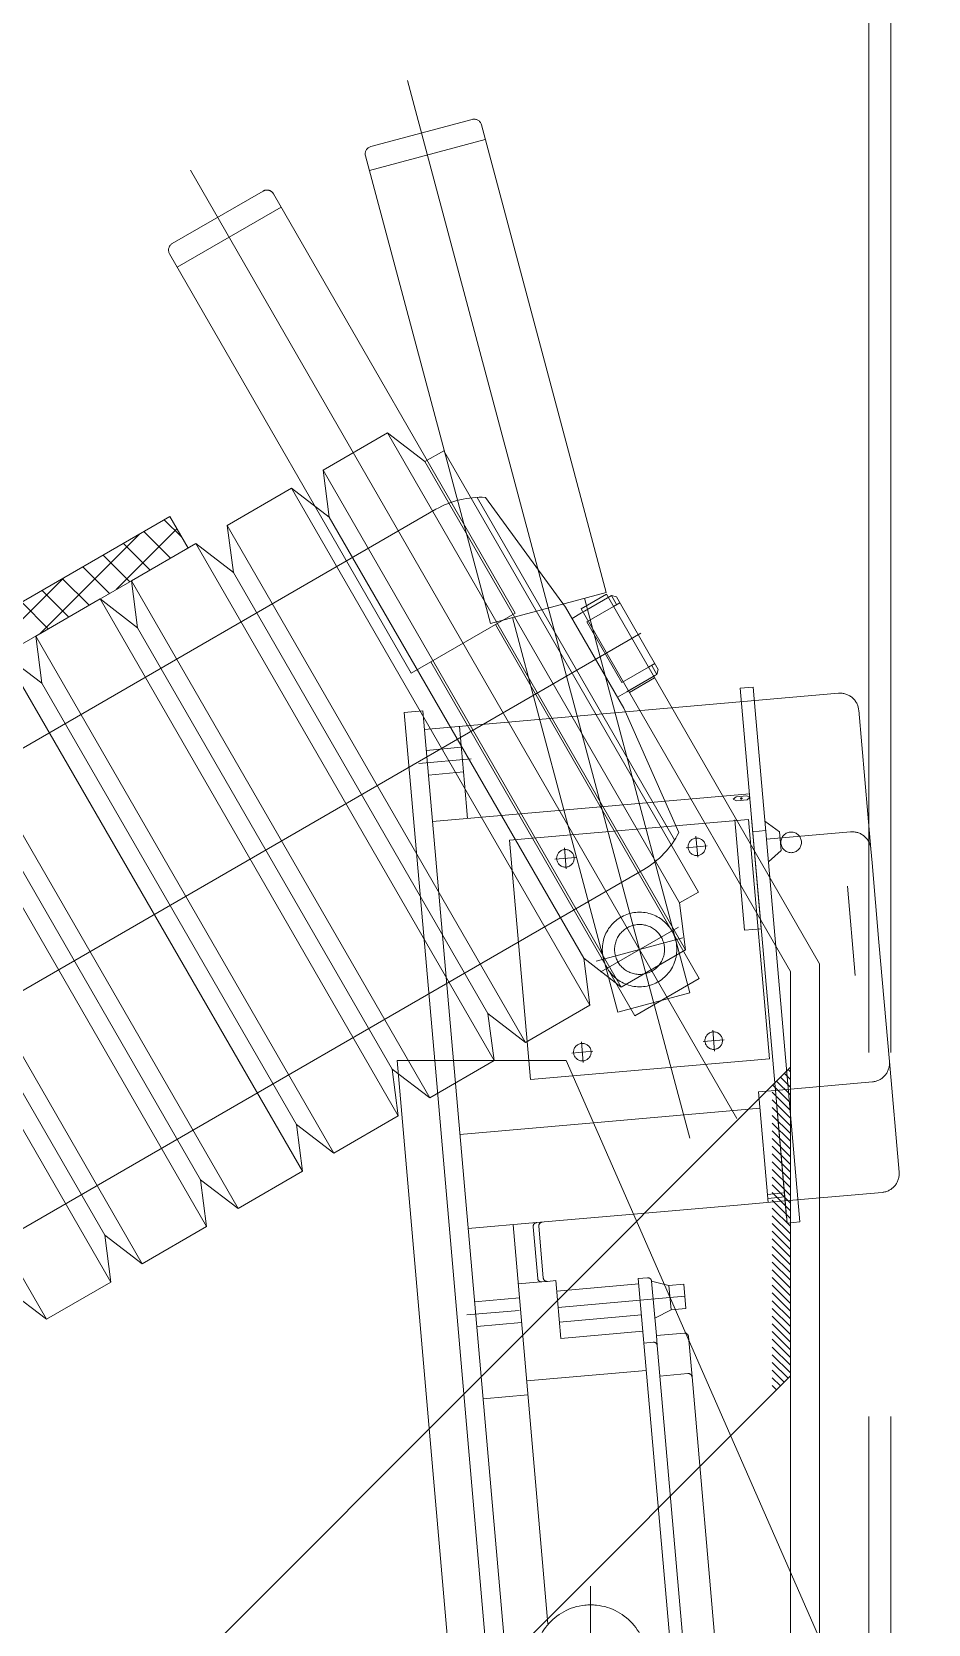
# Model space of a CAD drawing. Header units: inches. Extents: x 0 to 157513, y -28488 to 35640.
# Drawn here: x 81533 to 82026, y 21406 to 22281 of the extents above; entities that cross this region are included whole.
import ezdxf

# ---------------------------------------------------------------- set-up
doc = ezdxf.new("R2010")
doc.units = ezdxf.units.IN
doc.header["$LTSCALE"] = 400
doc.header["$MEASUREMENT"] = 0
doc.linetypes.add('PHANTOM', pattern=[2.5, 1.25, -0.25, 0.25, -0.25, 0.25, -0.25])
doc.layers.add('BF STR', color=8, linetype='PHANTOM', lineweight=5)

# ---------------------------------------------------------------- blocks, each defined once
blk = doc.blocks.new('convcs611bc3')
at = {"layer": 'BF STR'}
for p, q in [((-30993.82, 66527.84, 276.55), (-30993.82, 65647.55, -4329.99)), ((-30993.82, 66527.84, 338.6), (-30993.82, 65637.64, -1663.4)), ((-30987.82, 66527.84, 338.6), (-30987.82, 65637.64, -1663.4)), ((-31043.03, 66004.35, -910.92), (-31120.7, 66294.92, -910.92)), ((-31130.79, 66276.77, -910.92), (-31102.9, 66284.22, -910.92)), ((-31100.37, 66282.76, -910.92), (-31066.02, 66154.24, -910.92)), ((-31131.17, 66270.17, -910.92), (-31099.29, 66278.69, -910.92)), ((-31132.25, 66274.24, -910.92), (-31097.9, 66145.72, -910.92)), ((-31030.1, 66009.7, -910.92), (-31180.33, 66270.27, -910.92)), ((-31185.37, 66250.12, -910.92), (-31160.36, 66264.54, -910.92)), ((-31157.54, 66263.78, -910.92), (-31091.1, 66148.53, -910.92)), ((-31184.03, 66243.65, -910.92), (-31155.44, 66260.13, -910.92)), ((-31186.13, 66247.3, -910.92), (-31119.69, 66132.05, -910.92)), ((-31126.22, 66198.07, -1665.06), (-31143.9, 66187.86, -1665.06)), ((-31044.22, 66056.04, -1665.06), (-31126.22, 66198.07, -1665.06)), ((-31126.22, 66198.07, -1665.06), (-31115.89, 66190.18, -1665.06)), ((-31115.89, 66190.18, -1665.06), (-31110.69, 66193.18, -1665.06)), ((-31110.69, 66193.18, -1665.06), (-31040.69, 66071.93, -1665.06)), ((-31061.9, 66045.83, -1665.06), (-31143.9, 66187.86, -1665.06)), ((-31143.9, 66187.86, -1665.06), (-31142.23, 66174.97, -1665.06)), ((-31045.89, 66068.93, -1665.06), (-31115.89, 66190.18, -1665.06)), ((-31152.56, 66182.86, -1665.06), (-31170.24, 66172.65, -1665.06)), ((-31070.56, 66040.83, -1665.06), (-31152.56, 66182.86, -1665.06)), ((-31152.56, 66182.86, -1665.06), (-31142.23, 66174.97, -1665.06)), ((-31101.56, 66180.36, -1665.06), (-31047.23, 66086.25, -1665.06)), ((-31099.25, 66180.35, -1665.06), (-31077.2, 66150.16, -1665.06)), ((-31450.07, 66022.64, -1665.06), (-31186.04, 66175.08, -1665.06)), ((-31422.17, 65998.51, -1665.06), (-31112.86, 66177.09, -1665.06)), ((-31186.04, 66175.08, -1665.06), (-31181.04, 66166.42, -1665.06)), ((-31072.23, 66053.73, -1665.06), (-31142.23, 66174.97, -1665.06)), ((-31221.68, 66142.96, -1665.06), (-31194.35, 66170.28, -1665.06)), ((-31200.76, 66155.03, -1665.06), (-31184.09, 66171.71, -1665.06)), ((-31185.84, 66163.65, -1665.06), (-31193.16, 66170.97, -1665.06)), ((-31182.76, 66169.4, -1665.06), (-31187.56, 66174.2, -1665.06)), ((-31088.24, 66030.63, -1665.06), (-31170.24, 66172.65, -1665.06)), ((-31170.24, 66172.65, -1665.06), (-31168.57, 66159.76, -1665.06)), ((-31088.24, 66030.63, -1665.06), (-31170.24, 66172.65, -1665.06)), ((-31181.04, 66166.42, -1665.06), (-31447.39, 66012.64, -1665.06)), ((-31191.45, 66160.41, -1665.06), (-31198.77, 66167.73, -1665.06)), ((-31178.9, 66167.65, -1665.06), (-31196.58, 66157.45, -1665.06)), ((-31178.9, 66167.65, -1665.06), (-31168.57, 66159.76, -1665.06)), ((-31096.9, 66025.63, -1665.06), (-31178.9, 66167.65, -1665.06)), ((-31202.65, 66153.94, -1665.06), (-31209.98, 66161.26, -1665.06)), ((-31197.05, 66157.18, -1665.06), (-31204.37, 66164.5, -1665.06)), ((-31242.59, 66130.88, -1665.06), (-31215.27, 66158.21, -1665.06)), ((-31208.26, 66150.71, -1665.06), (-31215.58, 66158.03, -1665.06)), ((-31114.58, 66015.42, -1665.06), (-31196.58, 66157.45, -1665.06)), ((-31196.58, 66157.45, -1665.06), (-31194.91, 66144.55, -1665.06)), ((-31114.58, 66015.42, -1665.06), (-31196.58, 66157.45, -1665.06)), ((-31098.57, 66038.52, -1665.06), (-31168.57, 66159.76, -1665.06)), ((-31213.86, 66147.47, -1665.06), (-31221.18, 66154.79, -1665.06)), ((-31066.02, 66154.24, -910.92), (-31097.9, 66145.72, -910.92)), ((-31065.99, 66153.75, -1665.06), (-31072.92, 66149.75, -1665.06)), ((-31072.85, 66148.63, -1665.06), (-31065.49, 66152.88, -1665.06)), ((-31072.85, 66148.63, -1665.06), (-31065.49, 66152.88, -1665.06)), ((-31065.49, 66152.88, -1665.06), (-31072.42, 66148.88, -1665.06)), ((-31072.06, 66152.63, -910.92), (-31043.07, 66044.2, -910.92)), ((-31071.98, 66149.13, -1665.06), (-31064.98, 66153.17, -1665.06)), ((-31071.98, 66149.13, -1665.06), (-31064.98, 66153.17, -1665.06)), ((-31071.98, 66149.13, -1665.06), (-31065.06, 66153.13, -1665.06)), ((-31007.39, 66052.25, -1665.06), (-31065.99, 66153.75, -1665.06)), ((-31064.62, 66153.38, -1665.06), (-31065.49, 66152.88, -1665.06)), ((-31063.26, 66153.02, -1665.06), (-31064.62, 66153.38, -1665.06)), ((-31064.62, 66153.38, -1665.06), (-31063.19, 66150.91, -1665.06)), ((-31051.76, 66133.1, -1665.06), (-31063.26, 66153.02, -1665.06)), ((-31219.47, 66144.23, -1665.06), (-31226.79, 66151.56, -1665.06)), ((-31205.24, 66152.45, -1665.06), (-31222.93, 66142.24, -1665.06)), ((-31205.24, 66152.45, -1665.06), (-31194.91, 66144.55, -1665.06)), ((-31123.24, 66010.42, -1665.06), (-31205.24, 66152.45, -1665.06)), ((-31091.1, 66148.53, -910.92), (-31119.69, 66132.05, -910.92)), ((-31077.2, 66150.16, -1665.06), (-31061.2, 66122.45, -1665.06)), ((-31072.85, 66148.63, -1665.06), (-31075.45, 66147.13, -1665.06)), ((-31015.39, 66050.11, -1665.06), (-31072.92, 66149.75, -1665.06)), ((-31071.42, 66146.16, -1665.06), (-31064.06, 66150.41, -1665.06)), ((-31062.33, 66151.41, -1665.06), (-31064.06, 66150.41, -1665.06)), ((-31124.91, 66023.31, -1665.06), (-31194.91, 66144.55, -1665.06)), ((-31096.51, 66145.41, -910.92), (-31040.45, 66048.18, -910.92)), ((-31091.86, 66147.34, -910.92), (-31062.88, 66038.9, -910.92)), ((-31062.95, 66125.48, -1665.06), (-31075.45, 66147.13, -1665.06)), ((-31061.78, 66129.46, -1665.06), (-31071.42, 66146.16, -1665.06)), ((-31056.51, 66143.06, -1665.06), (-31424.42, 65930.64, -1665.06)), ((-31140.93, 66000.21, -1665.06), (-31222.93, 66142.24, -1665.06)), ((-31222.93, 66142.24, -1665.06), (-31221.26, 66129.34, -1665.06)), ((-31140.93, 66000.21, -1665.06), (-31222.93, 66142.24, -1665.06)), ((-31231.59, 66137.24, -1665.06), (-31221.26, 66129.34, -1665.06)), ((-31149.59, 65995.21, -1665.06), (-31231.59, 66137.24, -1665.06)), ((-31114.27, 66135.17, -910.92), (-31058.21, 66037.94, -910.92)), ((-31061.78, 66129.46, -1665.06), (-31054.42, 66133.71, -1665.06)), ((-31060.35, 66126.98, -1665.06), (-31052.99, 66131.23, -1665.06)), ((-31052.74, 66130.8, -1665.06), (-31059.67, 66126.8, -1665.06)), ((-31059.48, 66127.48, -1665.06), (-31052.48, 66131.52, -1665.06)), ((-31052.69, 66134.71, -1665.06), (-31054.42, 66133.71, -1665.06)), ((-31053.55, 66134.21, -1665.06), (-31052.12, 66131.73, -1665.06)), ((-31052.12, 66131.73, -1665.06), (-31052.99, 66131.23, -1665.06)), ((-31051.76, 66133.1, -1665.06), (-31052.12, 66131.73, -1665.06)), ((-31167.27, 65985, -1665.06), (-31249.27, 66127.03, -1665.06)), ((-31167.27, 65985, -1665.06), (-31249.27, 66127.03, -1665.06)), ((-31151.26, 66008.1, -1665.06), (-31221.26, 66129.34, -1665.06)), ((-31002.2, 66126.55, -910.92), (-31116, 66116.59, -910.92)), ((-31060.35, 66126.98, -1665.06), (-31062.95, 66125.48, -1665.06)), ((-31025.66, 66128.24, -910.92), (-31029.18, 66127.93, -910.92)), ((-31025.53, 66086.13, -910.92), (-31029.18, 66127.93, -910.92)), ((-31025.1, 66121.81, -910.92), (-31025.66, 66128.24, -910.92)), ((-31175.93, 65980, -1665.06), (-31257.93, 66122.03, -1665.06)), ((-31046.08, 66088.26, -1665.06), (-31061.2, 66122.45, -1665.06)), ((-31116.45, 66121.73, -910.92), (-31121.58, 66121.28, -910.92)), ((-31121.58, 66121.28, -910.92), (-31113.21, 66025.59, -910.92)), ((-31116.45, 66121.73, -910.92), (-31108.04, 66025.6, -910.92)), ((-31022.01, 66086.44, -910.92), (-31025.1, 66121.81, -910.92)), ((-30993.28, 66083.78, -910.92), (-30996.62, 66121.86, -910.92)), ((-31177.6, 65992.89, -1665.06), (-31247.6, 66114.14, -1665.06)), ((-31105.06, 66101.87, -910.92), (-31106.42, 66117.43, -910.92)), ((-31193.61, 65969.79, -1665.06), (-31275.61, 66111.82, -1665.06)), ((-31193.61, 65969.79, -1665.06), (-31275.61, 66111.82, -1665.06)), ((-31105.92, 66111.7, -910.92), (-31115.5, 66110.86, -910.92)), ((-31202.27, 65964.79, -1665.06), (-31284.27, 66106.82, -1665.06)), ((-31103.23, 66108.52, -910.92), (-31117.59, 66107.26, -910.92)), ((-31105.33, 66104.92, -910.92), (-31114.9, 66104.08, -910.92)), ((-31105.06, 66101.87, -910.92), (-31104.21, 66092.15, -910.92)), ((-31219.95, 65954.58, -1665.06), (-31301.95, 66096.61, -1665.06)), ((-31219.95, 65954.58, -1665.06), (-31301.95, 66096.61, -1665.06)), ((-31203.94, 65977.68, -1665.06), (-31273.94, 66098.93, -1665.06)), ((-31026.65, 66098.94, -910.92), (-31113.79, 66091.32, -910.92)), ((-31030.3, 66098.1, -910.92), (-31031.17, 66097.46, -910.92)), ((-31030.2, 66096.98, -910.92), (-31031.17, 66097.46, -910.92)), ((-31027.38, 66098.36, -910.92), (-31030.3, 66098.1, -910.92)), ((-31027.28, 66097.24, -910.92), (-31030.2, 66096.98, -910.92)), ((-31029.09, 66097.65, -910.92), (-31028.7, 66097.68, -910.92)), ((-31026.55, 66097.87, -910.92), (-31027.38, 66098.36, -910.92)), ((-31026.55, 66097.87, -910.92), (-31027.28, 66097.24, -910.92)), ((-31092.63, 66086.15, -910.92), (-31026.88, 66091.9, -910.92)), ((-31028.01, 66061.42, -910.92), (-31030.67, 66091.79, -910.92)), ((-31026.88, 66091.9, -910.92), (-31021.13, 66026.15, -910.92)), ((-31026.06, 66092.19, -910.92), (-31023.4, 66061.82, -910.92)), ((-31018.37, 66088.47, -910.92), (-31022.44, 66091.4, -910.92)), ((-31040.9, 66081.48, -910.92), (-31041.4, 66087.24, -910.92)), ((-31022.21, 66088.8, -910.92), (-31025.73, 66088.49, -910.92)), ((-31022.01, 66086.44, -910.92), (-30998.87, 66088.47, -910.92)), ((-31018.37, 66088.47, -910.92), (-31017.91, 66083.32, -910.92)), ((-31087.33, 66025.61, -910.92), (-31092.63, 66086.15, -910.92)), ((-31077.02, 66078.32, -910.92), (-31077.52, 66084.08, -910.92)), ((-31044.03, 66084.11, -910.92), (-31038.28, 66084.61, -910.92)), ((-31016.33, 65980.97, -910.92), (-31025.53, 66086.13, -910.92)), ((-31022, 66086.41, -910.92), (-31012.81, 65981.28, -910.92)), ((-31017.91, 66083.32, -910.92), (-31021.46, 66080.25, -910.92)), ((-30992.95, 66079.97, -910.92), (-30993.28, 66083.78, -910.92)), ((-31074.39, 66081.45, -910.92), (-31080.14, 66080.95, -910.92)), ((-30991.04, 66058.12, -910.92), (-30992.95, 66079.97, -910.92)), ((-31365.02, 65899.52, -1665.06), (-31055.71, 66078.1, -1665.06)), ((-31045.89, 66068.93, -1665.06), (-31040.69, 66071.93, -1665.06)), ((-30999.73, 66073.51, -910.92), (-30997.59, 66048.98, -910.92)), ((-31044.22, 66056.04, -1665.06), (-31045.89, 66068.93, -1665.06)), ((-31046.21, 66062.3, -910.92), (-31067.55, 66050, -910.92)), ((-31023.4, 66061.82, -910.92), (-31028.01, 66061.42, -910.92)), ((-31044.99, 66059.33, -910.92), (-31068.77, 66052.97, -910.92)), ((-30991.04, 66058.12, -910.92), (-30988.17, 66025.36, -910.92)), ((-31070.56, 66040.83, -1665.06), (-31072.23, 66053.73, -1665.06)), ((-31061.9, 66045.83, -1665.06), (-31072.23, 66053.73, -1665.06)), ((-31061.9, 66045.83, -1665.06), (-31044.22, 66056.04, -1665.06)), ((-31007.39, 65793.84, -1665.06), (-31007.39, 66052.25, -1665.06)), ((-31058.21, 66037.94, -910.92), (-31040.45, 66048.18, -910.92)), ((-31015.39, 65793.84, -1665.06), (-31015.39, 66050.11, -1665.06)), ((-31062.88, 66038.9, -910.92), (-31043.07, 66044.2, -910.92)), ((-31070.56, 66040.83, -1665.06), (-31088.24, 66030.63, -1665.06)), ((-31088.24, 66030.63, -1665.06), (-31098.57, 66038.52, -1665.06)), ((-31096.9, 66025.63, -1665.06), (-31098.57, 66038.52, -1665.06)), ((-31072.86, 66030.82, -910.92), (-31072.36, 66025.07, -910.92)), ((-31039.37, 66030.85, -910.92), (-31033.62, 66031.36, -910.92)), ((-31036.74, 66033.98, -910.92), (-31036.24, 66028.23, -910.92)), ((-31096.9, 66025.63, -1665.06), (-31114.58, 66015.42, -1665.06)), ((-31069.73, 66028.2, -910.92), (-31075.48, 66027.69, -910.92)), ((-31021.13, 66026.15, -910.92), (-31075.26, 66021.42, -910.92)), ((-31015.39, 66023.84, -1665.06), (-31215.39, 65823.84, -1665.06)), ((-31114.58, 66015.42, -1665.06), (-31124.91, 66023.31, -1665.06)), ((-31123.24, 66010.42, -1665.06), (-31124.91, 66023.31, -1665.06)), ((-31123.57, 66025.61, -910.92), (-31101.01, 65767.8, -910.92)), ((-31123.57, 66025.61, -910.92), (-31077.1, 66025.61, -910.92)), ((-31113.21, 66025.61, -910.92), (-31091.44, 65776.76, -910.92)), ((-31108.04, 66025.61, -910.92), (-31086.31, 65777.21, -910.92)), ((-31086.88, 66020.4, -910.92), (-31087.33, 66025.61, -910.92)), ((-31075.26, 66021.42, -910.92), (-31086.88, 66020.4, -910.92)), ((-31077.1, 66025.61, -910.92), (-30977.51, 65798.73, -910.92)), ((-31015.39, 66020.42, -1665.06), (-31017.1, 66022.13, -1665.06)), ((-31015.39, 66022.54, -1665.06), (-31016.04, 66023.19, -1665.06)), ((-30988.17, 66025.36, -910.92), (-30985.52, 65994.99, -910.92)), ((-31019.52, 66017.44, -910.92), (-31024.13, 66017.04, -910.92)), ((-31024.13, 66017.04, -910.92), (-31021.47, 65986.67, -910.92)), ((-31015.39, 66011.93, -1665.06), (-31020.39, 66016.93, -1665.06)), ((-31015.39, 66014.05, -1665.06), (-31020.28, 66018.95, -1665.06)), ((-30992.86, 66019.77, -910.92), (-31019.52, 66017.44, -910.92)), ((-31015.39, 66016.18, -1665.06), (-31019.22, 66020.01, -1665.06)), ((-31015.39, 66018.3, -1665.06), (-31018.16, 66021.07, -1665.06)), ((-31023.74, 66012.52, -910.92), (-31069.59, 66008.51, -910.92)), ((-31015.39, 66009.81, -1665.06), (-31020.39, 66014.81, -1665.06)), ((-31015.39, 66007.69, -1665.06), (-31020.39, 66012.69, -1665.06)), ((-31019.22, 66014.01, -910.92), (-31016.46, 65982.45, -910.92)), ((-31123.24, 66010.42, -1665.06), (-31140.93, 66000.21, -1665.06)), ((-31069.59, 66008.51, -910.92), (-31106.26, 66005.3, -910.92)), ((-31015.39, 66005.57, -1665.06), (-31020.39, 66010.57, -1665.06)), ((-31015.39, 66003.45, -1665.06), (-31020.39, 66008.45, -1665.06)), ((-31140.93, 66000.21, -1665.06), (-31151.26, 66008.1, -1665.06)), ((-31149.59, 65995.21, -1665.06), (-31151.26, 66008.1, -1665.06)), ((-31015.39, 66001.33, -1665.06), (-31020.39, 66006.33, -1665.06)), ((-31015.39, 65999.2, -1665.06), (-31020.39, 66004.2, -1665.06)), ((-31015.39, 65997.08, -1665.06), (-31020.39, 66002.08, -1665.06)), ((-31015.39, 65994.96, -1665.06), (-31020.39, 65999.96, -1665.06)), ((-31149.59, 65995.21, -1665.06), (-31167.27, 65985, -1665.06)), ((-31015.39, 65992.84, -1665.06), (-31020.39, 65997.84, -1665.06)), ((-31015.39, 65990.72, -1665.06), (-31020.39, 65995.72, -1665.06)), ((-31167.27, 65985, -1665.06), (-31177.6, 65992.89, -1665.06)), ((-31175.93, 65980, -1665.06), (-31177.6, 65992.89, -1665.06)), ((-31015.39, 65988.6, -1665.06), (-31020.39, 65993.6, -1665.06)), ((-31015.39, 65986.48, -1665.06), (-31020.39, 65991.48, -1665.06)), ((-31029.96, 65985.93, -910.92), (-31016.86, 65987.07, -910.92)), ((-31017.05, 65989.27, -910.92), (-31021.67, 65988.86, -910.92)), ((-31016.95, 65988.15, -910.92), (-31021.57, 65987.74, -910.92)), ((-31015.39, 65984.36, -1665.06), (-31020.39, 65989.36, -1665.06)), ((-31015.39, 65982.23, -1665.06), (-31020.39, 65987.23, -1665.06)), ((-30990.2, 65989.41, -910.92), (-31016.86, 65987.07, -910.92)), ((-30990.2, 65989.41, -910.92), (-30990.2, 65989.41, -910.92)), ((-31085.2, 65981.1, -910.92), (-31058.58, 65983.42, -910.92)), ((-31058.58, 65983.42, -910.92), (-31029.96, 65985.93, -910.92)), ((-31015.39, 65980.11, -1665.06), (-31020.39, 65985.11, -1665.06)), ((-31015.39, 65977.99, -1665.06), (-31020.39, 65982.99, -1665.06)), ((-31193.61, 65969.79, -1665.06), (-31203.94, 65977.68, -1665.06)), ((-31202.27, 65964.79, -1665.06), (-31203.94, 65977.68, -1665.06)), ((-31175.93, 65980, -1665.06), (-31193.61, 65969.79, -1665.06)), ((-31085.2, 65981.1, -910.92), (-31104, 65979.45, -910.92)), ((-31091.67, 65980.53, -910.92), (-31082.08, 65870.89, -910.92)), ((-31086.14, 65979.98, -910.92), (-31084.89, 65965.77, -910.92)), ((-31085.2, 65981.1, -910.92), (-31083.66, 65981.23, -910.92)), ((-31084.6, 65980.11, -910.92), (-31083.35, 65965.9, -910.92)), ((-31015.39, 65975.87, -1665.06), (-31020.39, 65980.87, -1665.06)), ((-31015.39, 65973.75, -1665.06), (-31020.39, 65978.75, -1665.06)), ((-31012.81, 65981.28, -910.92), (-31016.33, 65980.97, -910.92)), ((-31015.39, 65971.63, -1665.06), (-31020.39, 65976.63, -1665.06)), ((-31015.39, 65969.51, -1665.06), (-31020.39, 65974.51, -1665.06)), ((-31015.39, 65967.39, -1665.06), (-31020.39, 65972.39, -1665.06)), ((-31015.39, 65965.26, -1665.06), (-31020.39, 65970.26, -1665.06)), ((-31202.27, 65964.79, -1665.06), (-31219.95, 65954.58, -1665.06)), ((-31084.01, 65964.84, -910.92), (-31090.25, 65964.29, -910.92)), ((-31082.35, 65964.95, -910.92), (-31083.77, 65964.83, -910.92)), ((-31079.92, 65965.16, -910.92), (-31082.24, 65964.96, -910.92)), ((-31078.53, 65949.31, -910.92), (-31079.92, 65965.16, -910.92)), ((-31054.68, 65965.93, -910.92), (-31057.25, 65965.71, -910.92)), ((-31046.06, 65837.76, -910.92), (-31057.25, 65965.71, -910.92)), ((-31053.56, 65964.99, -910.92), (-31052.26, 65950.1, -910.92)), ((-31048.81, 65963.86, -910.92), (-31053.56, 65964.99, -910.92)), ((-31015.39, 65963.14, -1665.06), (-31020.39, 65968.14, -1665.06)), ((-31015.39, 65961.02, -1665.06), (-31020.39, 65966.02, -1665.06)), ((-31219.95, 65954.58, -1665.06), (-31230.28, 65962.48, -1665.06)), ((-31089.91, 65960.41, -910.92), (-31102.24, 65959.33, -910.92)), ((-31057.12, 65964.29, -910.92), (-31079.67, 65962.31, -910.92)), ((-31044.4, 65960.88, -910.92), (-31079.28, 65957.83, -910.92)), ((-31048.81, 65963.86, -910.92), (-31044.7, 65964.22, -910.92)), ((-31048.22, 65957.18, -910.92), (-31048.81, 65963.86, -910.92)), ((-31044.7, 65964.22, -910.92), (-31044.11, 65957.54, -910.92)), ((-31015.39, 65958.9, -1665.06), (-31020.39, 65963.9, -1665.06)), ((-31015.39, 65956.78, -1665.06), (-31020.39, 65961.78, -1665.06)), ((-31089.97, 65956.99, -910.92), (-31104.34, 65955.73, -910.92)), ((-31056.38, 65955.74, -910.92), (-31078.92, 65953.77, -910.92)), ((-31048.22, 65957.18, -910.92), (-31052.67, 65954.82, -910.92)), ((-31044.11, 65957.54, -910.92), (-31048.22, 65957.18, -910.92)), ((-31015.39, 65954.66, -1665.06), (-31020.39, 65959.66, -1665.06)), ((-31015.39, 65952.54, -1665.06), (-31020.39, 65957.54, -1665.06)), ((-31089.32, 65953.63, -910.92), (-31101.65, 65952.55, -910.92)), ((-31055.99, 65951.28, -910.92), (-31078.53, 65949.31, -910.92)), ((-31015.39, 65950.41, -1665.06), (-31020.39, 65955.41, -1665.06)), ((-31015.39, 65948.29, -1665.06), (-31020.39, 65953.29, -1665.06)), ((-31053.13, 65948.25, -910.92), (-31055.7, 65948.03, -910.92)), ((-31052.26, 65950.1, -910.92), (-31044.55, 65950.77, -910.92)), ((-31052.02, 65947.32, -910.92), (-31052.26, 65950.1, -910.92)), ((-31043.53, 65850.34, -910.92), (-31052.02, 65947.32, -910.92)), ((-31042.46, 65938.7, -910.92), (-31043.44, 65949.83, -910.92)), ((-31015.39, 65946.17, -1665.06), (-31020.39, 65951.17, -1665.06)), ((-31015.39, 65944.05, -1665.06), (-31020.39, 65949.05, -1665.06)), ((-31015.39, 65941.93, -1665.06), (-31020.39, 65946.93, -1665.06)), ((-31015.39, 65939.81, -1665.06), (-31020.39, 65944.81, -1665.06)), ((-31016.04, 65938.34, -1665.06), (-31020.39, 65942.69, -1665.06)), ((-31015.39, 65938.99, -1665.06), (-31130.54, 65823.84, -1665.06)), ((-31055.04, 65940.5, -910.92), (-31087.92, 65937.62, -910.92)), ((-31043.58, 65939.63, -910.92), (-31051.29, 65938.96, -910.92)), ((-31042.46, 65938.7, -910.92), (-31034.8, 65851.1, -910.92)), ((-31017.1, 65937.28, -1665.06), (-31020.39, 65940.57, -1665.06)), ((-31018.16, 65936.22, -1665.06), (-31020.39, 65938.44, -1665.06)), ((-31099.91, 65932.72, -910.92), (-31087.58, 65933.8, -910.92)), ((-31019.22, 65935.16, -1665.06), (-31020.39, 65936.32, -1665.06)), ((-31020.28, 65934.1, -1665.06), (-31020.39, 65934.2, -1665.06)), ((-31070.33, 65839.98, -910.92), (-31070.33, 65881.23, -910.92))]:
    blk.add_line(p, q, dxfattribs=at)
for centre, radius in [((-31028.89, 66097.66, -910.92), 0.195), ((-31015.19, 66085.58, -910.92), 2.83), ((-31077.27, 66081.2, -910.92), 2.41), ((-31041.15, 66084.36, -910.92), 2.41), ((-31056.88, 66056.15, -910.92), 10.25), ((-31056.88, 66056.15, -910.92), 10.25), ((-31056.88, 66056.15, -910.92), 6.86), ((-31056.88, 66056.15, -910.92), 6.86), ((-31072.61, 66027.95, -910.92), 2.41), ((-31036.49, 66031.11, -910.92), 2.41), ((-31070.33, 65860.61, -910.92), 15.47)]:
    blk.add_circle(centre, radius, dxfattribs=at)
for centre, radius, start, end in [((-31102.37, 66282.23, -910.92), 2.06, 14.9653, 104.9653), ((-31130.26, 66274.77, -910.92), 2.06, 104.9653, 194.9653), ((-31159.33, 66262.75, -910.92), 2.06, 29.9653, 119.9653), ((-31184.34, 66248.33, -910.92), 2.06, 119.9653, 209.9653), ((-31100.49, 66155.49, -1665.06), 24.9, 87.1424, 119.8053), ((-31001.75, 66121.41, -910.92), 5.16, 5, 95), ((-31068.23, 66099.62, -1665.06), 24.9, 300.1947, 332.8576), ((-30998.42, 66083.33, -910.92), 5.16, 5, 95), ((-30993.31, 66024.91, -910.92), 5.16, 275, 5), ((-30990.65, 65994.54, -910.92), 5.16, 275, 5), ((-31085.11, 65980.07, -910.92), 1.03, 95, 185), ((-31083.57, 65980.2, -910.92), 1.03, 95, 185), ((-31083.86, 65965.86, -910.92), 1.03, 185, 275), ((-31082.33, 65965.99, -910.92), 1.03, 185, 275), ((-31054.59, 65964.9, -910.92), 1.03, 5, 95), ((-31053.04, 65947.23, -910.92), 1.03, 5, 95), ((-31044.46, 65949.74, -910.92), 1.03, 5, 95), ((-31043.49, 65938.61, -910.92), 1.03, 5, 95)]:
    blk.add_arc(centre, radius, start, end, dxfattribs=at)

msp = doc.modelspace()

# ---------------------------------------------------------------- block references
at = {"xscale": 2, "yscale": 2, "zscale": 2}
msp.add_blockref('convcs611bc3', (143980.67, -110336, 3160.73), dxfattribs=at)

doc.saveas('drawing.dxf')
